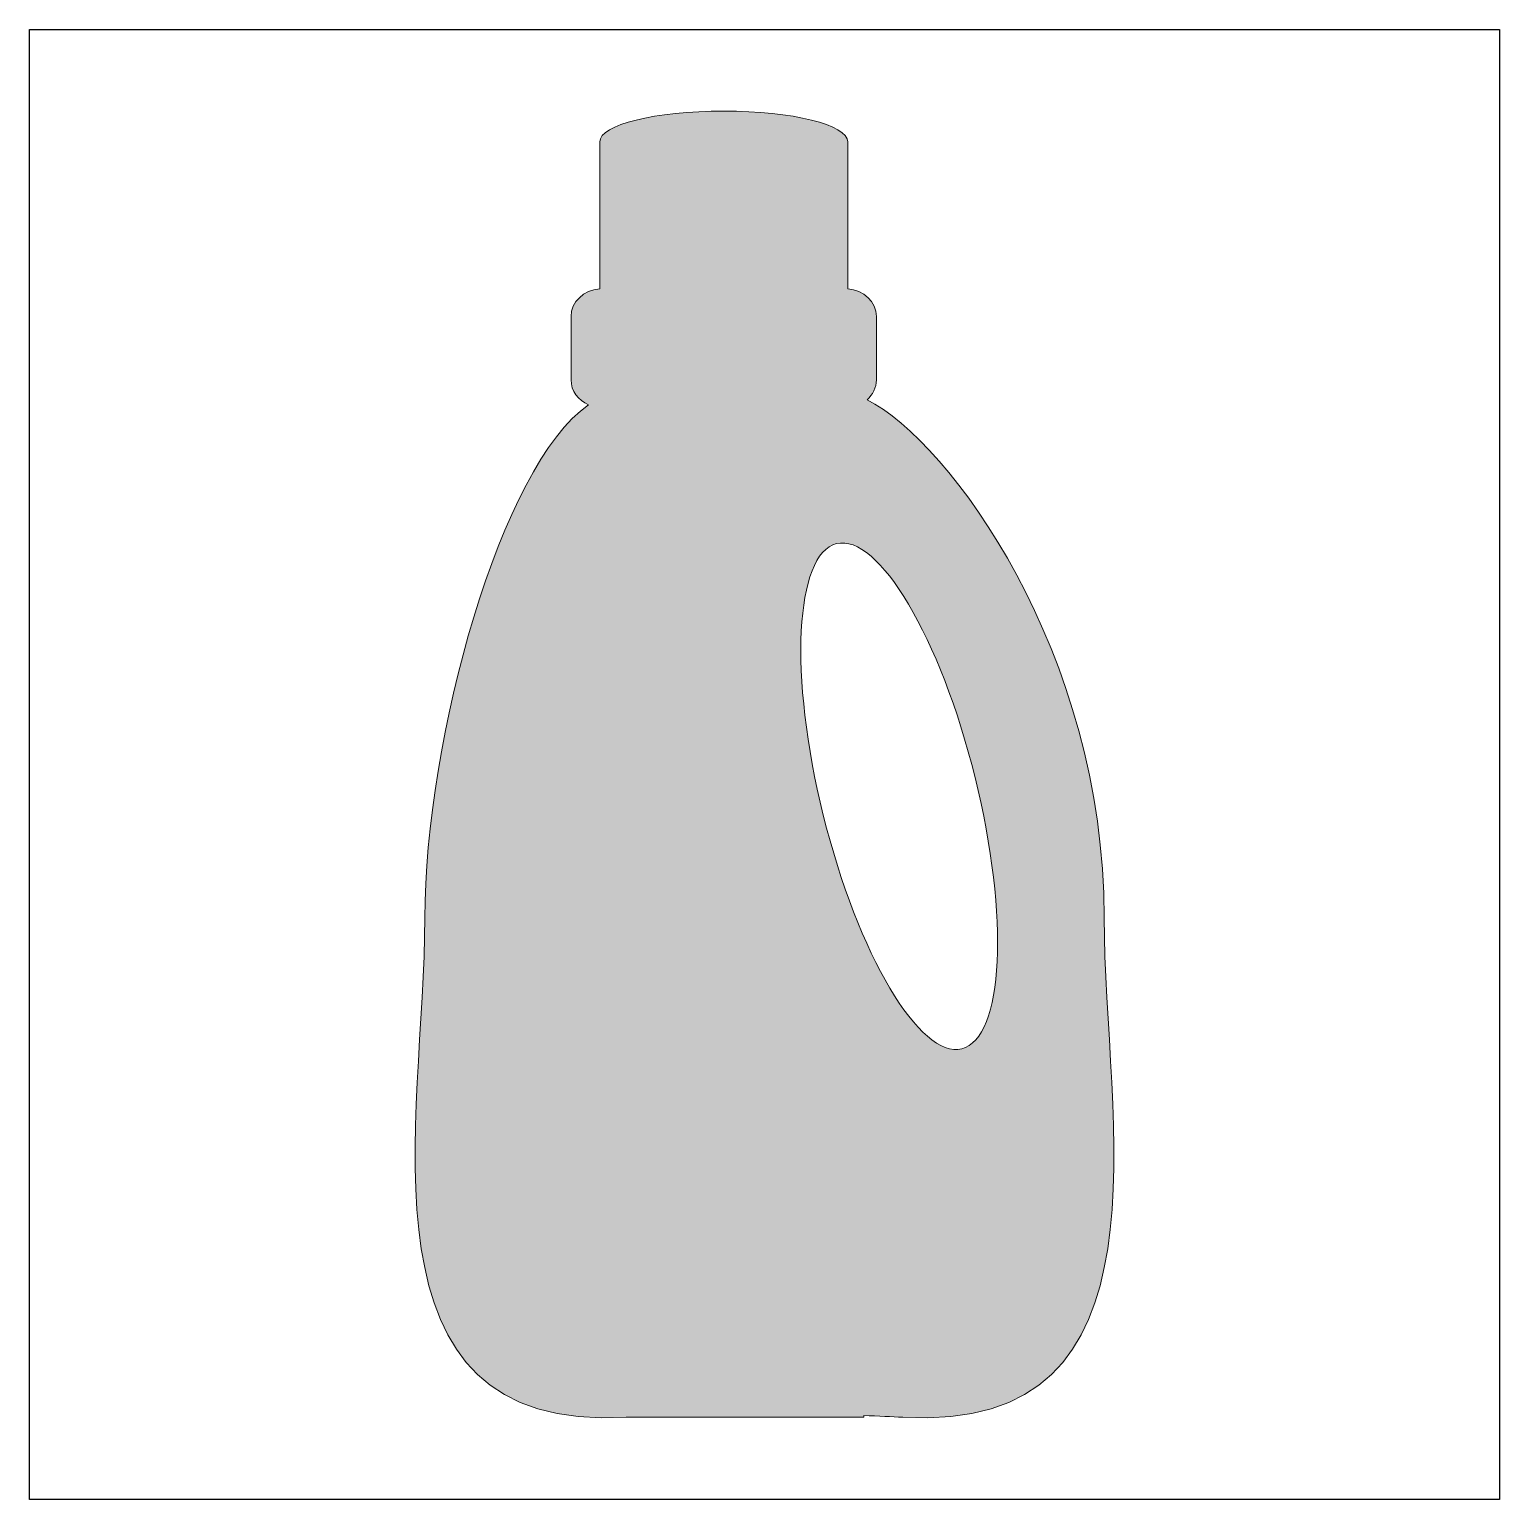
# Model space of a CAD drawing. Header units: inches. Extents: x 0 to 114, y 0 to 114.
import ezdxf

# ---------------------------------------------------------------- set-up
doc = ezdxf.new("R2010")
doc.units = ezdxf.units.IN
doc.header["$MEASUREMENT"] = 0
doc.layers.add('Image Background', color=7, linetype='Continuous')
doc.layers.add('Layer 1', color=7, linetype='Continuous')
picture_1 = doc.add_image_def('image1.png', size_in_pixel=(1350, 1350))

msp = doc.modelspace()

# ---------------------------------------------------------------- hatches: boundary and pattern name
at = {"layer": 'Layer 1', "true_color": 0x75d8cf}
h = msp.add_hatch(color=133, dxfattribs=at)
h.dxf.hatch_style = 2
edge = h.paths.add_edge_path()
edge.add_spline(control_points=[(83.56, 45.22), (83.56, 65.84), (71.57, 82.27), (65.12, 85.5), (65.57, 85.9), (65.85, 86.44), (65.85, 87.05), (65.85, 87.05), (65.85, 91.99), (65.85, 91.99), (65.85, 93.11), (64.87, 94.03), (63.62, 94.14), (63.62, 94.14), (63.62, 105.56), (63.62, 105.56), (63.62, 106.88), (59.31, 107.95), (53.98, 107.95), (48.65, 107.95), (44.34, 106.88), (44.34, 105.56), (44.34, 105.56), (44.34, 94.14), (44.34, 94.14), (43.09, 94.03), (42.11, 93.11), (42.11, 91.99), (42.11, 91.99), (42.11, 87.05), (42.11, 87.05), (42.11, 86.2), (42.67, 85.47), (43.47, 85.11), (36.66, 80.49), (30.74, 59.02), (30.74, 45.22), (30.74, 29.7), (24.8, 5.08), (46.4, 6.4), (46.4, 6.4), (64.86, 6.4), (64.86, 6.4), (64.86, 6.4), (64.86, 6.53), (64.86, 6.53), (66.02, 6.49), (67.07, 6.45), (67.9, 6.4), (89.5, 5.08), (83.56, 29.7), (83.56, 45.22)], knot_values=[0, 0, 0, 0, 1, 1, 1, 2, 2, 2, 3, 3, 3, 4, 4, 4, 5, 5, 5, 6, 6, 6, 7, 7, 7, 8, 8, 8, 9, 9, 9, 10, 10, 10, 11, 11, 11, 12, 12, 12, 13, 13, 13, 14, 14, 14, 15, 15, 15, 16, 16, 16, 17, 17, 17, 17], degree=3, periodic=1)
edge = h.paths.add_edge_path()
edge.add_spline(control_points=[(72.49, 35.05), (69.23, 34.24), (64.41, 42.38), (61.72, 53.22), (59.04, 64.06), (59.5, 73.51), (62.76, 74.32), (66.01, 75.13), (70.83, 66.99), (73.52, 56.14), (76.21, 45.3), (75.75, 35.86), (72.49, 35.05)], knot_values=[0, 0, 0, 0, 1, 1, 1, 2, 2, 2, 3, 3, 3, 4, 4, 4, 4], degree=3, periodic=1)

# ---------------------------------------------------------------- linework, layer by layer
at = {"layer": 'Layer 1', "lineweight": 0}
for points, knots in [([(83.56, 45.22), (83.56, 65.84), (71.57, 82.27), (65.12, 85.5), (65.57, 85.9), (65.85, 86.44), (65.85, 87.05), (65.85, 87.05), (65.85, 91.99), (65.85, 91.99), (65.85, 93.11), (64.87, 94.03), (63.62, 94.14), (63.62, 94.14), (63.62, 105.56), (63.62, 105.56), (63.62, 106.88), (59.31, 107.95), (53.98, 107.95), (48.65, 107.95), (44.34, 106.88), (44.34, 105.56), (44.34, 105.56), (44.34, 94.14), (44.34, 94.14), (43.09, 94.03), (42.11, 93.11), (42.11, 91.99), (42.11, 91.99), (42.11, 87.05), (42.11, 87.05), (42.11, 86.2), (42.67, 85.47), (43.47, 85.11), (36.66, 80.49), (30.74, 59.02), (30.74, 45.22), (30.74, 29.7), (24.8, 5.08), (46.4, 6.4), (46.4, 6.4), (64.86, 6.4), (64.86, 6.4), (64.86, 6.4), (64.86, 6.53), (64.86, 6.53), (66.02, 6.49), (67.07, 6.45), (67.9, 6.4), (89.5, 5.08), (83.56, 29.7), (83.56, 45.22)], [0, 0, 0, 0, 1, 1, 1, 2, 2, 2, 3, 3, 3, 4, 4, 4, 5, 5, 5, 6, 6, 6, 7, 7, 7, 8, 8, 8, 9, 9, 9, 10, 10, 10, 11, 11, 11, 12, 12, 12, 13, 13, 13, 14, 14, 14, 15, 15, 15, 16, 16, 16, 17, 17, 17, 17]), ([(72.49, 35.05), (69.23, 34.24), (64.41, 42.38), (61.72, 53.22), (59.04, 64.06), (59.5, 73.51), (62.76, 74.32), (66.01, 75.13), (70.83, 66.99), (73.52, 56.14), (76.21, 45.3), (75.75, 35.86), (72.49, 35.05)], [0, 0, 0, 0, 1, 1, 1, 2, 2, 2, 3, 3, 3, 4, 4, 4, 4])]:
    msp.add_open_spline(points, degree=3, knots=knots, dxfattribs=at)

# ---------------------------------------------------------------- pictures from other files: only their frames are drawn
at = {"layer": 'Image Background'}
image = msp.add_image(picture_1, insert=(0, 0), size_in_units=(114.3, 114.3), dxfattribs=at)

doc.saveas('drawing.dxf')
